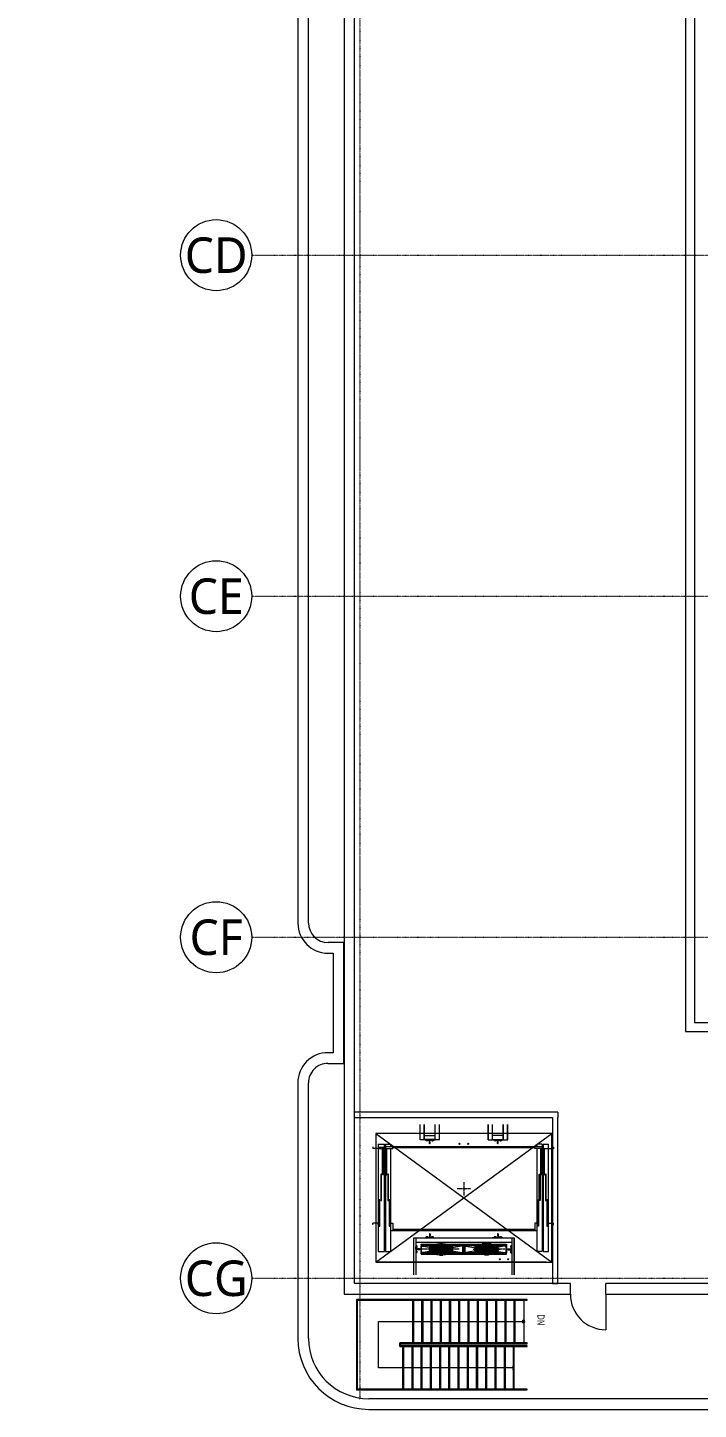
# Model space of a CAD drawing. Extents: x -182141 to -125485, y 4935 to 73531.
# Drawn here: x -182141 to -163252, y 4935 to 43830 of the extents above; entities that cross this region are included whole.
import ezdxf
from ezdxf.enums import TextEntityAlignment as Align

# ---------------------------------------------------------------- set-up
doc = ezdxf.new("R2010")
doc.units = 0
doc.header["$LTSCALE"] = 15
for name, pattern in [('CUP- LRF$0$CENTER', [2, 1.25, -0.25, 0.25, -0.25]), ('CUP- LRF$0$HIDDEN', [0.4, 0.3, -0.1]), ('CUP- LRF$0$JJP_三點線', [0.9, 0.3, -0.15, 0, -0.15, 0, -0.15, 0, -0.15]), ('CUP- LRF$0$JJP_虛線(退縮線、投影線、地下室範圍、非屬本工程、圖面分區)', [0.45, 0.3, -0.15]), ('CUP- LRF$0$TAI_實線_CNS', [2000, 1000, -1000]), ('XCM2QR1-200k$0$HIDDEN2', [0.1875, 0.125, -0.0625])]:
    doc.linetypes.add(name, pattern=pattern)
for name, color, linetype in [('CUP- LRF$0$A-OBJE-2D.Newcub', 252, 'Continuous'), ('CUP- LRF$0$A-STRS.Newcub', 252, 'Continuous'), ('CUP- LRF$0$A-WALL-EX.Newcub', 252, 'Continuous'), ('CUP- LRF$0$COOLING TOWER_4_M-EQPM-CHILLER-NEW', 252, 'Continuous'), ('CUP- LRF$0$Door', 252, 'Continuous'), ('CUP- LRF$0$S-GRID.Newcub', 252, 'Continuous'), ('XCM2QR1-200k$0$F-FI-TXT', 200, 'Continuous'), ('XCM2QR1-200k$0$F-IG541-AREA', 100, 'XCM2QR1-200k$0$HIDDEN2'), ('XCM2QR1-200k$0$M-HVAC-EQUP-TEXT', 4, 'Continuous')]:
    doc.layers.add(name, color=color, linetype=linetype)
doc.styles.add('CUP- LRF$0$Standard', font='', dxfattribs={"width": 0.8})
doc.styles.add('XCM2QR1-200k$0$AA-TXT', font='isocp.shx', dxfattribs={"width": 0.8, "bigfont": 'china.shx'})
doc.styles.get('CUP- LRF$0$Standard').set_extended_font_data('Microsoft JhengHei')

# ---------------------------------------------------------------- blocks, each defined once
blk = doc.blocks.new('XCM2QR1-200k')
at = {"layer": 'XCM2QR1-200k$0$F-IG541-AREA', "const_width": 100}
blk.add_lwpolyline([(-140152, 43759), (-151181, 43759), (-151181, 34571), (-162105, 34571), (-162105, 16249), (-140152, 16249)], close=True, dxfattribs=at)
at = {"layer": 'XCM2QR1-200k$0$F-FI-TXT', "style": 'XCM2QR1-200k$0$AA-TXT', "width": 0.8}
for s, p in [('%%UCOOLING TOWER', (-150889, 30637)), ('%%UF1-C3-CT-001~005', (-151316, 25252))]:
    blk.add_text(s, height=2500, dxfattribs=at).set_placement(p, align=Align.MIDDLE_CENTER)
at = {"layer": 'XCM2QR1-200k$0$M-HVAC-EQUP-TEXT', "color": 252, "style": 'XCM2QR1-200k$0$AA-TXT'}
for p in [(-126771, 54212), (-181036, 53856), (-126771, 45953)]:
    blk.add_text('%%UMETAL', height=600, dxfattribs=at).set_placement(p, align=Align.MIDDLE_CENTER)
blk = doc.blocks.new('CUP- LRF')
at = {"layer": 'CUP- LRF$0$A-OBJE-2D.Newcub', "lineweight": 0}
for p, q in [((-171091, 12523), (-171091, 12950)), ((-171086, 12523), (-171086, 12950)), ((-170972, 12523), (-170972, 12950)), ((-170966, 12523), (-170966, 12950)), ((-170666, 12523), (-170666, 12950)), ((-170660, 12523), (-170660, 12950)), ((-170546, 12523), (-170546, 12950)), ((-170541, 12523), (-170541, 12950)), ((-169171, 12523), (-169171, 12950)), ((-169166, 12523), (-169166, 12950)), ((-169052, 12523), (-169052, 12950)), ((-169046, 12523), (-169046, 12950)), ((-168746, 12523), (-168746, 12950)), ((-168740, 12523), (-168740, 12950)), ((-168626, 12523), (-168626, 12950)), ((-168621, 12523), (-168621, 12950)), ((-172331, 12700), (-172331, 9075)), ((-167381, 12700), (-172331, 12700)), ((-170541, 12523), (-171091, 12523)), ((-170966, 12648), (-170666, 12648)), ((-170666, 12529), (-170966, 12529)), ((-170942, 12523), (-170656, 12523)), ((-170914, 12501), (-170923, 12516)), ((-170923, 12516), (-170910, 12496)), ((-170922, 12519), (-170915, 12519)), ((-170913, 12516), (-170913, 12517)), ((-170913, 12501), (-170913, 12501)), ((-170912, 12514), (-170889, 12514)), ((-170872, 12496), (-170909, 12496)), ((-170887, 12508), (-170887, 12513)), ((-170816, 12523), (-170886, 12523)), ((-170886, 12523), (-170886, 12513)), ((-170886, 12507), (-170872, 12507)), ((-170882, 12508), (-170827, 12502)), ((-170871, 12505), (-170871, 12497)), ((-170826, 12415), (-170826, 12465)), ((-170823, 12469), (-170823, 12497)), ((-170816, 12523), (-170746, 12523)), ((-170810, 12469), (-170810, 12497)), ((-170807, 12415), (-170807, 12465)), ((-170751, 12508), (-170806, 12502)), ((-170762, 12505), (-170762, 12497)), ((-170747, 12507), (-170761, 12507)), ((-170761, 12496), (-170724, 12496)), ((-170746, 12523), (-170746, 12513)), ((-170746, 12508), (-170746, 12513)), ((-170721, 12514), (-170744, 12514)), ((-170710, 12516), (-170723, 12496)), ((-170720, 12516), (-170720, 12517)), ((-170720, 12501), (-170720, 12501)), ((-170719, 12501), (-170710, 12516)), ((-170711, 12519), (-170718, 12519)), ((-169171, 12523), (-168621, 12523)), ((-168771, 12523), (-169057, 12523)), ((-168746, 12648), (-169046, 12648)), ((-169046, 12529), (-168746, 12529)), ((-169003, 12516), (-168990, 12496)), ((-168994, 12501), (-169003, 12516)), ((-169002, 12519), (-168995, 12519)), ((-168993, 12516), (-168993, 12517)), ((-168993, 12501), (-168993, 12501)), ((-168992, 12514), (-168969, 12514)), ((-168952, 12496), (-168989, 12496)), ((-168967, 12508), (-168967, 12513)), ((-168966, 12523), (-168966, 12513)), ((-168896, 12523), (-168966, 12523)), ((-168966, 12507), (-168952, 12507)), ((-168962, 12508), (-168907, 12502)), ((-168951, 12505), (-168951, 12497)), ((-168906, 12415), (-168906, 12465)), ((-168903, 12469), (-168903, 12497)), ((-168896, 12523), (-168826, 12523)), ((-168890, 12469), (-168890, 12497)), ((-168887, 12415), (-168887, 12465)), ((-168831, 12508), (-168886, 12502)), ((-168842, 12505), (-168842, 12497)), ((-168827, 12507), (-168841, 12507)), ((-168841, 12496), (-168804, 12496)), ((-168826, 12523), (-168826, 12513)), ((-168826, 12508), (-168826, 12513)), ((-168801, 12514), (-168824, 12514)), ((-168790, 12516), (-168803, 12496)), ((-168800, 12516), (-168800, 12517)), ((-168800, 12501), (-168800, 12501)), ((-168799, 12501), (-168790, 12516)), ((-168791, 12519), (-168798, 12519)), ((-167381, 9075), (-167381, 12700)), ((-172406, 12315), (-172416, 12315)), ((-172416, 12315), (-172416, 12275)), ((-172266, 12275), (-172416, 12275)), ((-172266, 12315), (-172276, 12315)), ((-172271, 12400), (-172271, 9380)), ((-172271, 12400), (-172091, 12400)), ((-172091, 12310), (-172271, 12310)), ((-172271, 12275), (-172091, 12275)), ((-172266, 12315), (-172266, 12275)), ((-172149, 11535), (-172149, 12275)), ((-172125, 12275), (-172125, 11535)), ((-172091, 9380), (-172091, 12400)), ((-172061, 12400), (-172061, 9380)), ((-172061, 12400), (-171916, 12400)), ((-172061, 12330), (-167651, 12330)), ((-172061, 12275), (-171856, 12275)), ((-172041, 12275), (-172041, 11535)), ((-172021, 11535), (-172021, 12275)), ((-171916, 12330), (-171916, 12400)), ((-171916, 9380), (-171916, 12275)), ((-171856, 12275), (-171856, 12330)), ((-167856, 12295), (-171856, 12295)), ((-170816, 12415), (-170826, 12415)), ((-170816, 12415), (-170807, 12415)), ((-168896, 12415), (-168906, 12415)), ((-168896, 12415), (-168887, 12415)), ((-167856, 12275), (-167856, 12330)), ((-167651, 12275), (-167856, 12275)), ((-167796, 12330), (-167796, 12400)), ((-167651, 12400), (-167796, 12400)), ((-167796, 9380), (-167796, 12275)), ((-167691, 11535), (-167691, 12275)), ((-167671, 12275), (-167671, 11535)), ((-167651, 12400), (-167651, 9380)), ((-167621, 12400), (-167621, 9380)), ((-167621, 12400), (-167476, 12400)), ((-167621, 12275), (-167476, 12275)), ((-167601, 12275), (-167601, 11535)), ((-167581, 11535), (-167581, 12275)), ((-167481, 12315), (-167481, 12275)), ((-167481, 12315), (-167471, 12315)), ((-167481, 12275), (-167332, 12275)), ((-167476, 12275), (-167476, 12400)), ((-167476, 9380), (-167476, 12275)), ((-167342, 12315), (-167332, 12315)), ((-167332, 12315), (-167332, 12275)), ((-172173, 11555), (-172197, 11555)), ((-172197, 11555), (-172197, 10815)), ((-172173, 10815), (-172173, 11555)), ((-172125, 11535), (-172149, 11535)), ((-172041, 11535), (-172021, 11535)), ((-172001, 11555), (-172001, 10815)), ((-171981, 11555), (-172001, 11555)), ((-171981, 10815), (-171981, 11555)), ((-167731, 10815), (-167731, 11555)), ((-167731, 11555), (-167711, 11555)), ((-167711, 11555), (-167711, 10815)), ((-167671, 11535), (-167691, 11535)), ((-167601, 11535), (-167581, 11535)), ((-167561, 11555), (-167561, 10815)), ((-167541, 11555), (-167561, 11555)), ((-167541, 10815), (-167541, 11555)), ((-172221, 10835), (-172245, 10835)), ((-172245, 10835), (-172245, 10095)), ((-172221, 10095), (-172221, 10835)), ((-172197, 10815), (-172173, 10815)), ((-172001, 10815), (-171981, 10815)), ((-171961, 10835), (-171961, 10095)), ((-171941, 10835), (-171961, 10835)), ((-171941, 10095), (-171941, 10835)), ((-167771, 10095), (-167771, 10835)), ((-167771, 10835), (-167751, 10835)), ((-167751, 10835), (-167751, 10095)), ((-167711, 10815), (-167731, 10815)), ((-167561, 10815), (-167541, 10815)), ((-167521, 10835), (-167521, 10095)), ((-167501, 10835), (-167521, 10835)), ((-167501, 10095), (-167501, 10835)), ((-172266, 10175), (-172416, 10175)), ((-172416, 10135), (-172416, 10175)), ((-172406, 10135), (-172416, 10135)), ((-172266, 10135), (-172276, 10135)), ((-172266, 10135), (-172266, 10175)), ((-171916, 10175), (-171856, 10175)), ((-171856, 10175), (-171856, 9960)), ((-167796, 10175), (-167856, 10175)), ((-167856, 10175), (-167856, 9960)), ((-167481, 10135), (-167481, 10175)), ((-167481, 10175), (-167332, 10175)), ((-167481, 10135), (-167471, 10135)), ((-167342, 10135), (-167332, 10135)), ((-167332, 10135), (-167332, 10175)), ((-172245, 10095), (-172221, 10095)), ((-171961, 10095), (-171941, 10095)), ((-167796, 9960), (-171916, 9960)), ((-167856, 9995), (-171856, 9995)), ((-171269, 8725), (-171269, 9767)), ((-171269, 9767), (-168442, 9767)), ((-171210, 9767), (-171210, 8725)), ((-171204, 9767), (-171204, 8725)), ((-171204, 9761), (-168508, 9761)), ((-170942, 9767), (-170656, 9767)), ((-170923, 9773), (-170910, 9793)), ((-170914, 9788), (-170923, 9773)), ((-170922, 9771), (-170915, 9771)), ((-170913, 9789), (-170913, 9789)), ((-170913, 9774), (-170913, 9772)), ((-170912, 9775), (-170889, 9775)), ((-170872, 9794), (-170909, 9794)), ((-170887, 9781), (-170887, 9777)), ((-170886, 9783), (-170872, 9783)), ((-170886, 9767), (-170886, 9777)), ((-170816, 9767), (-170886, 9767)), ((-170882, 9781), (-170827, 9787)), ((-170871, 9784), (-170871, 9792)), ((-170826, 9875), (-170826, 9824)), ((-170816, 9875), (-170826, 9875)), ((-170823, 9820), (-170823, 9792)), ((-170816, 9875), (-170807, 9875)), ((-170816, 9767), (-170746, 9767)), ((-170810, 9820), (-170810, 9792)), ((-170807, 9875), (-170807, 9824)), ((-170751, 9781), (-170806, 9787)), ((-170762, 9784), (-170762, 9792)), ((-170761, 9794), (-170724, 9794)), ((-170747, 9783), (-170761, 9783)), ((-170746, 9781), (-170746, 9777)), ((-170746, 9767), (-170746, 9777)), ((-170721, 9775), (-170744, 9775)), ((-170710, 9773), (-170723, 9793)), ((-170720, 9789), (-170720, 9789)), ((-170720, 9774), (-170720, 9772)), ((-170719, 9788), (-170710, 9773)), ((-170711, 9771), (-170718, 9771)), ((-168771, 9767), (-169057, 9767)), ((-169003, 9773), (-168990, 9793)), ((-168994, 9788), (-169003, 9773)), ((-169002, 9771), (-168995, 9771)), ((-168993, 9789), (-168993, 9789)), ((-168993, 9774), (-168993, 9772)), ((-168992, 9775), (-168969, 9775)), ((-168952, 9794), (-168989, 9794)), ((-168967, 9781), (-168967, 9777)), ((-168966, 9783), (-168952, 9783)), ((-168966, 9767), (-168966, 9777)), ((-168896, 9767), (-168966, 9767)), ((-168962, 9781), (-168907, 9787)), ((-168951, 9784), (-168951, 9792)), ((-168906, 9875), (-168906, 9824)), ((-168896, 9875), (-168906, 9875)), ((-168903, 9820), (-168903, 9792)), ((-168896, 9875), (-168887, 9875)), ((-168896, 9767), (-168826, 9767)), ((-168890, 9820), (-168890, 9792)), ((-168887, 9875), (-168887, 9824)), ((-168831, 9781), (-168886, 9787)), ((-168842, 9784), (-168842, 9792)), ((-168841, 9794), (-168804, 9794)), ((-168827, 9783), (-168841, 9783)), ((-168826, 9781), (-168826, 9777)), ((-168826, 9767), (-168826, 9777)), ((-168801, 9775), (-168824, 9775)), ((-168790, 9773), (-168803, 9793)), ((-168800, 9789), (-168800, 9789)), ((-168800, 9774), (-168800, 9772)), ((-168799, 9788), (-168790, 9773)), ((-168791, 9771), (-168798, 9771)), ((-168508, 9767), (-168508, 8725)), ((-168448, 9767), (-168448, 8725)), ((-168442, 9767), (-168442, 8725)), ((-167751, 10095), (-167771, 10095)), ((-167521, 10095), (-167501, 10095)), ((-172271, 9380), (-172091, 9380)), ((-172061, 9380), (-171916, 9380)), ((-171204, 9642), (-168508, 9642)), ((-171204, 9565), (-171204, 9279)), ((-171204, 9440), (-171204, 9510)), ((-171204, 9510), (-171195, 9510)), ((-171204, 9440), (-171204, 9370)), ((-171204, 9370), (-171195, 9370)), ((-171201, 9545), (-171201, 9538)), ((-171201, 9334), (-171201, 9342)), ((-171198, 9536), (-171199, 9536)), ((-171198, 9343), (-171199, 9343)), ((-171183, 9537), (-171198, 9546)), ((-171198, 9546), (-171178, 9534)), ((-171198, 9333), (-171178, 9346)), ((-171183, 9342), (-171198, 9333)), ((-171196, 9535), (-171196, 9512)), ((-171196, 9345), (-171196, 9368)), ((-171190, 9510), (-171195, 9510)), ((-171190, 9369), (-171195, 9369)), ((-171190, 9505), (-171184, 9450)), ((-171190, 9374), (-171184, 9429)), ((-171189, 9509), (-171189, 9495)), ((-171189, 9371), (-171189, 9384)), ((-171187, 9494), (-171179, 9494)), ((-171187, 9385), (-171179, 9385)), ((-171183, 9536), (-171183, 9536)), ((-171183, 9343), (-171183, 9343)), ((-171151, 9446), (-171179, 9446)), ((-171151, 9433), (-171179, 9433)), ((-171178, 9495), (-171178, 9532)), ((-171178, 9384), (-171178, 9347)), ((-171096, 9449), (-171147, 9449)), ((-171096, 9430), (-171147, 9430)), ((-171096, 9440), (-171096, 9449)), ((-171096, 9440), (-171096, 9430)), ((-168656, 9565), (-171056, 9565)), ((-169856, 9540), (-171056, 9340)), ((-171056, 9540), (-169856, 9340)), ((-169856, 9540), (-171056, 9540)), ((-171056, 9340), (-171056, 9540)), ((-171056, 9540), (-171056, 9340)), ((-170976, 9540), (-171056, 9540)), ((-169856, 9340), (-171056, 9340)), ((-171056, 9340), (-170976, 9340)), ((-171049, 9365), (-171049, 9514)), ((-171038, 9526), (-170982, 9531)), ((-170982, 9348), (-171038, 9353)), ((-170976, 9537), (-170976, 9540)), ((-170976, 9340), (-170976, 9342)), ((-170824, 9545), (-170824, 9540)), ((-170824, 9540), (-170824, 9545)), ((-170168, 9545), (-170824, 9545)), ((-170824, 9545), (-170824, 9540)), ((-170814, 9538), (-170824, 9540)), ((-170824, 9540), (-170168, 9540)), ((-170814, 9522), (-170824, 9520)), ((-170824, 9520), (-170824, 9515)), ((-170824, 9515), (-170824, 9520)), ((-170824, 9520), (-170168, 9520)), ((-170824, 9520), (-170824, 9515)), ((-170814, 9512), (-170824, 9515)), ((-170824, 9515), (-170168, 9515)), ((-170814, 9496), (-170824, 9494)), ((-170824, 9494), (-170824, 9489)), ((-170824, 9489), (-170824, 9494)), ((-170824, 9494), (-170168, 9494)), ((-170824, 9494), (-170824, 9489)), ((-170814, 9486), (-170824, 9489)), ((-170824, 9489), (-170168, 9489)), ((-170814, 9471), (-170824, 9468)), ((-170824, 9468), (-170824, 9463)), ((-170824, 9468), (-170168, 9468)), ((-170824, 9463), (-170824, 9468)), ((-170824, 9468), (-170824, 9463)), ((-170824, 9463), (-170824, 9468)), ((-170824, 9468), (-170824, 9463)), ((-170824, 9463), (-170168, 9463)), ((-170814, 9460), (-170824, 9463)), ((-170814, 9445), (-170824, 9442)), ((-170824, 9442), (-170824, 9437)), ((-170824, 9442), (-170168, 9442)), ((-170824, 9437), (-170824, 9442)), ((-170824, 9442), (-170824, 9437)), ((-170824, 9437), (-170168, 9437)), ((-170814, 9434), (-170824, 9437)), ((-170814, 9419), (-170824, 9416)), ((-170824, 9416), (-170824, 9411)), ((-170824, 9416), (-170168, 9416)), ((-170824, 9411), (-170824, 9416)), ((-170824, 9416), (-170824, 9411)), ((-170824, 9411), (-170168, 9411)), ((-170814, 9409), (-170824, 9411)), ((-170814, 9393), (-170824, 9390)), ((-170824, 9390), (-170824, 9385)), ((-170824, 9390), (-170168, 9390)), ((-170824, 9385), (-170824, 9390)), ((-170824, 9390), (-170824, 9385)), ((-170824, 9385), (-170168, 9385)), ((-170814, 9383), (-170824, 9385)), ((-170814, 9367), (-170824, 9365)), ((-170824, 9365), (-170824, 9360)), ((-170824, 9365), (-170168, 9365)), ((-170824, 9360), (-170824, 9365)), ((-170824, 9365), (-170824, 9360)), ((-170824, 9360), (-170168, 9360)), ((-170814, 9357), (-170824, 9360)), ((-170814, 9341), (-170824, 9339)), ((-170824, 9339), (-170168, 9339)), ((-170824, 9335), (-170824, 9339)), ((-170824, 9339), (-170824, 9335)), ((-170541, 9583), (-170539, 9585)), ((-170451, 9583), (-170541, 9583)), ((-170451, 9583), (-170453, 9585)), ((-170179, 9538), (-170168, 9540)), ((-170179, 9522), (-170168, 9520)), ((-170179, 9512), (-170168, 9515)), ((-170179, 9496), (-170168, 9494)), ((-170179, 9486), (-170168, 9489)), ((-170179, 9471), (-170168, 9468)), ((-170179, 9460), (-170168, 9463)), ((-170179, 9460), (-170168, 9463)), ((-170179, 9445), (-170168, 9442)), ((-170179, 9434), (-170168, 9437)), ((-170179, 9419), (-170168, 9416)), ((-170179, 9409), (-170168, 9411)), ((-170179, 9393), (-170168, 9390)), ((-170179, 9383), (-170168, 9385)), ((-170179, 9367), (-170168, 9365)), ((-170179, 9357), (-170168, 9360)), ((-170179, 9341), (-170168, 9339)), ((-170168, 9540), (-170168, 9545)), ((-170168, 9540), (-170168, 9545)), ((-170168, 9515), (-170168, 9520)), ((-170168, 9515), (-170168, 9520)), ((-170168, 9489), (-170168, 9494)), ((-170168, 9489), (-170168, 9494)), ((-170168, 9463), (-170168, 9468)), ((-170168, 9463), (-170168, 9468)), ((-170168, 9463), (-170168, 9468)), ((-170168, 9437), (-170168, 9442)), ((-170168, 9437), (-170168, 9442)), ((-170168, 9411), (-170168, 9416)), ((-170168, 9411), (-170168, 9416)), ((-170168, 9385), (-170168, 9390)), ((-170168, 9385), (-170168, 9390)), ((-170168, 9360), (-170168, 9365)), ((-170168, 9360), (-170168, 9365)), ((-170168, 9335), (-170168, 9339)), ((-169936, 9537), (-169936, 9540)), ((-169936, 9540), (-169856, 9540)), ((-169936, 9340), (-169936, 9342)), ((-169856, 9340), (-169936, 9340)), ((-169875, 9526), (-169931, 9531)), ((-169931, 9348), (-169875, 9353)), ((-169864, 9365), (-169864, 9514)), ((-168656, 9540), (-169856, 9540)), ((-169856, 9540), (-168656, 9340)), ((-168656, 9540), (-169856, 9340)), ((-169856, 9340), (-169856, 9540)), ((-169856, 9340), (-169856, 9540)), ((-169856, 9540), (-169856, 9340)), ((-169856, 9540), (-169856, 9340)), ((-169856, 9340), (-169856, 9540)), ((-169856, 9340), (-169856, 9540)), ((-169856, 9340), (-169856, 9540)), ((-169856, 9340), (-169856, 9540)), ((-169856, 9540), (-169856, 9340)), ((-169856, 9540), (-169856, 9340)), ((-169776, 9540), (-169856, 9540)), ((-168656, 9340), (-169856, 9340)), ((-169856, 9340), (-169776, 9340)), ((-169849, 9365), (-169849, 9514)), ((-169838, 9526), (-169782, 9531)), ((-169782, 9348), (-169838, 9353)), ((-169776, 9537), (-169776, 9540)), ((-169776, 9340), (-169776, 9342)), ((-169544, 9540), (-169544, 9545)), ((-169544, 9545), (-168888, 9545)), ((-169544, 9540), (-169544, 9545)), ((-168888, 9540), (-169544, 9540)), ((-169534, 9538), (-169544, 9540)), ((-169534, 9522), (-169544, 9520)), ((-168888, 9520), (-169544, 9520)), ((-169544, 9515), (-169544, 9520)), ((-169544, 9515), (-169544, 9520)), ((-168888, 9515), (-169544, 9515)), ((-169534, 9512), (-169544, 9515)), ((-169534, 9496), (-169544, 9494)), ((-168888, 9494), (-169544, 9494)), ((-169544, 9489), (-169544, 9494)), ((-169544, 9489), (-169544, 9494)), ((-168888, 9489), (-169544, 9489)), ((-169534, 9486), (-169544, 9489)), ((-169534, 9471), (-169544, 9468)), ((-169544, 9463), (-169544, 9468)), ((-168888, 9468), (-169544, 9468)), ((-169544, 9463), (-169544, 9468)), ((-169544, 9463), (-169544, 9468)), ((-169534, 9460), (-169544, 9463)), ((-168888, 9463), (-169544, 9463)), ((-169534, 9460), (-169544, 9463)), ((-169534, 9445), (-169544, 9442)), ((-169544, 9437), (-169544, 9442)), ((-168888, 9442), (-169544, 9442)), ((-169544, 9437), (-169544, 9442)), ((-169534, 9434), (-169544, 9437)), ((-168888, 9437), (-169544, 9437)), ((-169534, 9419), (-169544, 9416)), ((-169544, 9411), (-169544, 9416)), ((-168888, 9416), (-169544, 9416)), ((-169544, 9411), (-169544, 9416)), ((-169534, 9409), (-169544, 9411)), ((-168888, 9411), (-169544, 9411)), ((-169534, 9393), (-169544, 9390)), ((-169544, 9385), (-169544, 9390)), ((-168888, 9390), (-169544, 9390)), ((-169544, 9385), (-169544, 9390)), ((-169534, 9383), (-169544, 9385)), ((-168888, 9385), (-169544, 9385)), ((-169534, 9367), (-169544, 9365)), ((-169544, 9360), (-169544, 9365)), ((-168888, 9365), (-169544, 9365)), ((-169544, 9360), (-169544, 9365)), ((-169534, 9357), (-169544, 9360)), ((-168888, 9360), (-169544, 9360)), ((-169534, 9341), (-169544, 9339)), ((-168888, 9339), (-169544, 9339)), ((-169544, 9335), (-169544, 9339)), ((-169261, 9583), (-169259, 9585)), ((-169261, 9583), (-169171, 9583)), ((-169171, 9583), (-169173, 9585)), ((-168899, 9538), (-168888, 9540)), ((-168899, 9522), (-168888, 9520)), ((-168899, 9512), (-168888, 9515)), ((-168899, 9496), (-168888, 9494)), ((-168899, 9486), (-168888, 9489)), ((-168899, 9471), (-168888, 9468)), ((-168899, 9460), (-168888, 9463)), ((-168899, 9445), (-168888, 9442)), ((-168899, 9434), (-168888, 9437)), ((-168899, 9419), (-168888, 9416)), ((-168899, 9409), (-168888, 9411)), ((-168899, 9393), (-168888, 9390)), ((-168899, 9383), (-168888, 9385)), ((-168899, 9367), (-168888, 9365)), ((-168899, 9357), (-168888, 9360)), ((-168899, 9341), (-168888, 9339)), ((-168888, 9545), (-168888, 9540)), ((-168888, 9540), (-168888, 9545)), ((-168888, 9545), (-168888, 9540)), ((-168888, 9520), (-168888, 9515)), ((-168888, 9515), (-168888, 9520)), ((-168888, 9520), (-168888, 9515)), ((-168888, 9494), (-168888, 9489)), ((-168888, 9489), (-168888, 9494)), ((-168888, 9494), (-168888, 9489)), ((-168888, 9468), (-168888, 9463)), ((-168888, 9463), (-168888, 9468)), ((-168888, 9468), (-168888, 9463)), ((-168888, 9463), (-168888, 9468)), ((-168888, 9468), (-168888, 9463)), ((-168888, 9442), (-168888, 9437)), ((-168888, 9437), (-168888, 9442)), ((-168888, 9442), (-168888, 9437)), ((-168888, 9416), (-168888, 9411)), ((-168888, 9411), (-168888, 9416)), ((-168888, 9416), (-168888, 9411)), ((-168888, 9390), (-168888, 9385)), ((-168888, 9385), (-168888, 9390)), ((-168888, 9390), (-168888, 9385)), ((-168888, 9365), (-168888, 9360)), ((-168888, 9360), (-168888, 9365)), ((-168888, 9365), (-168888, 9360)), ((-168888, 9335), (-168888, 9339)), ((-168888, 9339), (-168888, 9335)), ((-168736, 9537), (-168736, 9540)), ((-168736, 9540), (-168656, 9540)), ((-168736, 9340), (-168736, 9342)), ((-168656, 9340), (-168736, 9340)), ((-168675, 9526), (-168731, 9531)), ((-168731, 9348), (-168675, 9353)), ((-168664, 9365), (-168664, 9514)), ((-168656, 9340), (-168656, 9540)), ((-168656, 9540), (-168656, 9340)), ((-168616, 9449), (-168566, 9449)), ((-168616, 9440), (-168616, 9449)), ((-168616, 9440), (-168616, 9430)), ((-168616, 9430), (-168566, 9430)), ((-168562, 9446), (-168534, 9446)), ((-168562, 9433), (-168534, 9433)), ((-168515, 9546), (-168535, 9534)), ((-168535, 9495), (-168535, 9532)), ((-168535, 9384), (-168535, 9347)), ((-168515, 9333), (-168535, 9346)), ((-168526, 9494), (-168534, 9494)), ((-168526, 9385), (-168534, 9385)), ((-168530, 9537), (-168515, 9546)), ((-168530, 9536), (-168530, 9536)), ((-168530, 9343), (-168530, 9343)), ((-168530, 9342), (-168515, 9333)), ((-168523, 9505), (-168529, 9450)), ((-168523, 9374), (-168529, 9429)), ((-168524, 9509), (-168524, 9495)), ((-168524, 9371), (-168524, 9384)), ((-168523, 9510), (-168518, 9510)), ((-168523, 9369), (-168518, 9369)), ((-168508, 9510), (-168518, 9510)), ((-168508, 9370), (-168518, 9370)), ((-168517, 9535), (-168517, 9512)), ((-168517, 9345), (-168517, 9368)), ((-168515, 9536), (-168514, 9536)), ((-168515, 9343), (-168514, 9343)), ((-168512, 9545), (-168512, 9538)), ((-168512, 9334), (-168512, 9342)), ((-168508, 9565), (-168508, 9279)), ((-168508, 9440), (-168508, 9510)), ((-168508, 9440), (-168508, 9370)), ((-167651, 9380), (-167796, 9380)), ((-167621, 9380), (-167476, 9380)), ((-167531, 9075), (-172331, 9075)), ((-172331, 9075), (-167381, 9075)), ((-168656, 9315), (-171056, 9315)), ((-170824, 9335), (-170168, 9335)), ((-170451, 9297), (-170541, 9297)), ((-170539, 9295), (-170541, 9297)), ((-170453, 9295), (-170451, 9297)), ((-168888, 9335), (-169544, 9335)), ((-169261, 9297), (-169171, 9297)), ((-169259, 9295), (-169261, 9297)), ((-169173, 9295), (-169171, 9297))]:
    blk.add_line(p, q, dxfattribs=at)
at = {"layer": 'CUP- LRF$0$A-OBJE-2D.Newcub', "linetype": 'CUP- LRF$0$TAI_實線_CNS', "lineweight": 0}
for p, q in [((-172331, 12700), (-167381, 9075)), ((-172331, 9075), (-167381, 12700))]:
    blk.add_line(p, q, dxfattribs=at)
at = {"layer": 'CUP- LRF$0$A-OBJE-2D.Newcub', "linetype": 'CUP- LRF$0$CENTER', "lineweight": 0}
for p, q in [((-170913, 12501), (-170871, 12501)), ((-170910, 12501), (-170910, 12514)), ((-170902, 12487), (-170902, 12521)), ((-170893, 12501), (-170893, 12514)), ((-170816, 12405), (-170816, 12536)), ((-170720, 12501), (-170762, 12501)), ((-170740, 12501), (-170740, 12514)), ((-170731, 12487), (-170731, 12521)), ((-170723, 12501), (-170723, 12514)), ((-168993, 12501), (-168951, 12501)), ((-168990, 12501), (-168990, 12514)), ((-168982, 12487), (-168982, 12521)), ((-168973, 12501), (-168973, 12514)), ((-168896, 12405), (-168896, 12536)), ((-168800, 12501), (-168842, 12501)), ((-168820, 12501), (-168820, 12514)), ((-168811, 12487), (-168811, 12521)), ((-168803, 12501), (-168803, 12514)), ((-169856, 11331), (-169856, 10958)), ((-169670, 11145), (-170043, 11145)), ((-170913, 9789), (-170871, 9789)), ((-170910, 9789), (-170910, 9775)), ((-170902, 9802), (-170902, 9768)), ((-170893, 9789), (-170893, 9775)), ((-170816, 9884), (-170816, 9754)), ((-170720, 9789), (-170762, 9789)), ((-170740, 9789), (-170740, 9775)), ((-170731, 9802), (-170731, 9768)), ((-170723, 9789), (-170723, 9775)), ((-168993, 9789), (-168951, 9789)), ((-168990, 9789), (-168990, 9775)), ((-168982, 9802), (-168982, 9768)), ((-168973, 9789), (-168973, 9775)), ((-168896, 9884), (-168896, 9754)), ((-168800, 9789), (-168842, 9789)), ((-168820, 9789), (-168820, 9775)), ((-168811, 9802), (-168811, 9768)), ((-168803, 9789), (-168803, 9775)), ((-171087, 9440), (-171217, 9440)), ((-171169, 9525), (-171203, 9525)), ((-171169, 9355), (-171203, 9355)), ((-171183, 9533), (-171196, 9533)), ((-171183, 9516), (-171196, 9516)), ((-171183, 9363), (-171196, 9363)), ((-171183, 9346), (-171196, 9346)), ((-171183, 9536), (-171183, 9494)), ((-171183, 9343), (-171183, 9385)), ((-170625, 9440), (-171041, 9440)), ((-170118, 9440), (-170874, 9440)), ((-170496, 9305), (-170496, 9575)), ((-169985, 9440), (-170401, 9440)), ((-169594, 9440), (-168838, 9440)), ((-169216, 9305), (-169216, 9575)), ((-168705, 9440), (-169121, 9440)), ((-168626, 9440), (-168496, 9440)), ((-168544, 9525), (-168510, 9525)), ((-168544, 9355), (-168510, 9355)), ((-168530, 9536), (-168530, 9494)), ((-168530, 9533), (-168517, 9533)), ((-168530, 9516), (-168517, 9516)), ((-168530, 9343), (-168530, 9385)), ((-168530, 9363), (-168517, 9363)), ((-168530, 9346), (-168517, 9346))]:
    blk.add_line(p, q, dxfattribs=at)
at = {"layer": 'CUP- LRF$0$A-OBJE-2D.Newcub', "linetype": 'CUP- LRF$0$HIDDEN', "lineweight": 0}
for p, q in [((-170816, 12522), (-170886, 12522)), ((-170816, 12522), (-170746, 12522)), ((-168896, 12522), (-168966, 12522)), ((-168896, 12522), (-168826, 12522)), ((-170816, 9768), (-170886, 9768)), ((-170816, 9768), (-170746, 9768)), ((-168896, 9768), (-168966, 9768)), ((-168896, 9768), (-168826, 9768)), ((-171203, 9440), (-171203, 9510)), ((-171203, 9440), (-171203, 9370)), ((-168509, 9440), (-168509, 9510)), ((-168509, 9440), (-168509, 9370))]:
    blk.add_line(p, q, dxfattribs=at)
at = {"layer": 'CUP- LRF$0$A-OBJE-2D.Newcub', "lineweight": 0}
for points in [[(-168656, 9565), (-171056, 9565), (-171056, 9581), (-168656, 9581)], [(-171056, 9540), (-170976, 9540), (-170976, 9565), (-171056, 9565)], [(-171056, 9540), (-170976, 9540), (-170976, 9565), (-171056, 9565)], [(-171056, 9340), (-170976, 9340), (-170976, 9315), (-171056, 9315)], [(-171056, 9340), (-170976, 9340), (-170976, 9315), (-171056, 9315)], [(-170176, 9335), (-170176, 9545), (-170816, 9545), (-170816, 9335)], [(-170621, 9581), (-170621, 9590), (-170371, 9590), (-170371, 9581)], [(-170546, 9591), (-170546, 9600), (-170446, 9600), (-170446, 9591)], [(-170545, 9464), (-170545, 9416), (-170447, 9416), (-170447, 9464)], [(-169856, 9340), (-169936, 9340), (-169936, 9315), (-169856, 9315)], [(-169826, 9295), (-169886, 9295), (-169886, 9585), (-169826, 9585)], [(-169856, 9340), (-169776, 9340), (-169776, 9315), (-169856, 9315)], [(-169536, 9335), (-169536, 9545), (-168896, 9545), (-168896, 9335)], [(-169091, 9581), (-169091, 9590), (-169341, 9590), (-169341, 9581)], [(-169196, 9540), (-169276, 9540), (-169276, 9565), (-169196, 9565)], [(-169166, 9591), (-169166, 9600), (-169266, 9600), (-169266, 9591)], [(-169167, 9464), (-169167, 9416), (-169265, 9416), (-169265, 9464)], [(-169196, 9540), (-169116, 9540), (-169116, 9565), (-169196, 9565)], [(-168656, 9540), (-168736, 9540), (-168736, 9565), (-168656, 9565)], [(-168656, 9540), (-168736, 9540), (-168736, 9565), (-168656, 9565)], [(-168656, 9340), (-168736, 9340), (-168736, 9315), (-168656, 9315)], [(-168656, 9340), (-168736, 9340), (-168736, 9315), (-168656, 9315)], [(-168656, 9315), (-171056, 9315), (-171056, 9299), (-168656, 9299)], [(-170621, 9299), (-170621, 9290), (-170371, 9290), (-170371, 9299)], [(-170546, 9289), (-170546, 9280), (-170446, 9280), (-170446, 9289)], [(-169091, 9299), (-169091, 9290), (-169341, 9290), (-169341, 9299)], [(-169166, 9289), (-169166, 9280), (-169266, 9280), (-169266, 9289)]]:
    blk.add_lwpolyline(points, close=True, dxfattribs=at)
for points in [[(-170541, 9583), (-170541, 9464)], [(-170541, 9416), (-170541, 9297)], [(-170453, 9585), (-170539, 9585)], [(-170461, 9576), (-170451, 9576)], [(-170461, 9576), (-170461, 9566)], [(-170461, 9566), (-170451, 9566)], [(-170451, 9576), (-170451, 9583)], [(-170451, 9464), (-170451, 9566)], [(-170451, 9314), (-170451, 9416)], [(-169261, 9576), (-169261, 9583)], [(-169251, 9576), (-169261, 9576)], [(-169261, 9464), (-169261, 9566)], [(-169251, 9566), (-169261, 9566)], [(-169261, 9314), (-169261, 9416)], [(-169259, 9585), (-169173, 9585)], [(-169251, 9576), (-169251, 9566)], [(-169171, 9583), (-169171, 9464)], [(-169171, 9416), (-169171, 9297)], [(-170539, 9295), (-170453, 9295)], [(-170461, 9314), (-170451, 9314)], [(-170461, 9304), (-170461, 9314)], [(-170461, 9304), (-170451, 9304)], [(-170451, 9297), (-170451, 9304)], [(-169251, 9314), (-169261, 9314)], [(-169261, 9297), (-169261, 9304)], [(-169251, 9304), (-169261, 9304)], [(-169173, 9295), (-169259, 9295)], [(-169251, 9304), (-169251, 9314)]]:
    blk.add_lwpolyline(points, dxfattribs=at)
for centre in [(-169976, 12410), (-169736, 12410), (-168846, 9160), (-168606, 9160)]:
    blk.add_circle(centre, 15, dxfattribs=at)
for centre, radius, start, end in [((-170922, 12517), 1.5, 90, 212.2288), ((-170915, 12517), 1.5, 0, 90), ((-170913, 12502), 1, 210.0731, 270), ((-170912, 12516), 1.5, 180, 270), ((-170909, 12497), 1.5, 212.2288, 270), ((-170909, 12497), 1.5, 212.2288, 270), ((-170889, 12513), 1.5, 0, 90), ((-170886, 12508), 1.5, 180, 270), ((-170881, 12513), 5, 180, 263.822), ((-170872, 12505), 1.5, 0, 90), ((-170872, 12497), 1.5, 270, 0), ((-170828, 12497), 5, 0, 83.822), ((-170826, 12469), 3.3, 270, 0), ((-170805, 12497), 5, 96.178, 180), ((-170807, 12469), 3.3, 180, 270), ((-170761, 12505), 1.3, 91.7376, 188.6512), ((-170761, 12497), 1.5, 180, 270), ((-170751, 12513), 5, 276.178, 0), ((-170747, 12508), 1.5, 270, 0), ((-170744, 12513), 1.5, 90, 180), ((-170724, 12497), 1.5, 270, 327.7712), ((-170724, 12497), 1.5, 270, 327.7712), ((-170721, 12516), 1.5, 270, 0), ((-170718, 12517), 1.5, 90, 180), ((-170720, 12502), 1, 270, 329.9269), ((-170711, 12517), 1.5, 327.7712, 90), ((-169002, 12517), 1.5, 90, 212.2288), ((-168995, 12517), 1.5, 0, 90), ((-168993, 12502), 1, 210.0731, 270), ((-168992, 12516), 1.5, 180, 270), ((-168989, 12497), 1.5, 212.2288, 270), ((-168989, 12497), 1.5, 212.2288, 270), ((-168969, 12513), 1.5, 0, 90), ((-168966, 12508), 1.5, 180, 270), ((-168961, 12513), 5, 180, 263.822), ((-168952, 12505), 1.3, 351.3488, 88.2624), ((-168952, 12497), 1.5, 270, 0), ((-168908, 12497), 5, 0, 83.822), ((-168906, 12469), 3.3, 270, 0), ((-168885, 12497), 5, 96.178, 180), ((-168887, 12469), 3.3, 180, 270), ((-168841, 12505), 1.5, 90, 180), ((-168841, 12497), 1.5, 180, 270), ((-168831, 12513), 5, 276.178, 0), ((-168827, 12508), 1.5, 270, 0), ((-168824, 12513), 1.5, 90, 180), ((-168804, 12497), 1.5, 270, 327.7712), ((-168804, 12497), 1.5, 270, 327.7712), ((-168801, 12516), 1.5, 270, 0), ((-168798, 12517), 1.5, 90, 180), ((-168800, 12502), 1, 270, 329.9269), ((-168791, 12517), 1.5, 327.7712, 90), ((-170922, 9772), 1.5, 147.7712, 270), ((-170915, 9772), 1.5, 270, 0), ((-170913, 9788), 1, 90, 149.9269), ((-170912, 9774), 1.5, 90, 180), ((-170909, 9792), 1.5, 90, 147.7712), ((-170909, 9792), 1.5, 90, 147.7712), ((-170889, 9777), 1.5, 270, 0), ((-170886, 9781), 1.5, 90, 180), ((-170881, 9777), 5, 96.178, 180), ((-170872, 9792), 1.5, 0, 90), ((-170872, 9784), 1.5, 270, 0), ((-170828, 9792), 5, 276.178, 0), ((-170826, 9820), 3.3, 0, 90), ((-170807, 9820), 3.3, 90, 180), ((-170805, 9792), 5, 180, 263.822), ((-170761, 9792), 1.5, 90, 180), ((-170761, 9784), 1.3, 171.3488, 268.2624), ((-170751, 9777), 5, 0, 83.822), ((-170747, 9781), 1.5, 0, 90), ((-170744, 9777), 1.5, 180, 270), ((-170724, 9792), 1.5, 32.2288, 90), ((-170724, 9792), 1.5, 32.2288, 90), ((-170721, 9774), 1.5, 0, 90), ((-170720, 9788), 1, 30.0731, 90), ((-170718, 9772), 1.5, 180, 270), ((-170711, 9772), 1.5, 270, 32.2288), ((-169002, 9772), 1.5, 147.7712, 270), ((-168995, 9772), 1.5, 270, 0), ((-168993, 9788), 1, 90, 149.9269), ((-168992, 9774), 1.5, 90, 180), ((-168989, 9792), 1.5, 90, 147.7712), ((-168989, 9792), 1.5, 90, 147.7712), ((-168969, 9777), 1.5, 270, 0), ((-168966, 9781), 1.5, 90, 180), ((-168961, 9777), 5, 96.178, 180), ((-168952, 9792), 1.5, 0, 90), ((-168952, 9784), 1.3, 271.7376, 8.6512), ((-168908, 9792), 5, 276.178, 0), ((-168906, 9820), 3.3, 0, 90), ((-168887, 9820), 3.3, 90, 180), ((-168885, 9792), 5, 180, 263.822), ((-168841, 9792), 1.5, 90, 180), ((-168841, 9784), 1.5, 180, 270), ((-168831, 9777), 5, 0, 83.822), ((-168827, 9781), 1.5, 0, 90), ((-168824, 9777), 1.5, 180, 270), ((-168804, 9792), 1.5, 32.2288, 90), ((-168804, 9792), 1.5, 32.2288, 90), ((-168801, 9774), 1.5, 0, 90), ((-168800, 9788), 1, 30.0731, 90), ((-168798, 9772), 1.5, 180, 270), ((-168791, 9772), 1.5, 270, 32.2288), ((-171199, 9545), 1.5, 57.7712, 180), ((-171199, 9538), 1.5, 180, 270), ((-171199, 9342), 1.5, 90, 180), ((-171198, 9535), 1.5, 0, 90), ((-171198, 9345), 1.5, 270, 0), ((-171195, 9512), 1.5, 180, 270), ((-171195, 9368), 1.5, 90, 180), ((-171195, 9505), 5, 6.178, 90), ((-171195, 9375), 5, 270, 353.822), ((-171190, 9509), 1.5, 0, 90), ((-171190, 9371), 1.5, 270, 0), ((-171187, 9495), 1.5, 180, 270), ((-171187, 9384), 1.3, 81.3488, 178.2624), ((-171179, 9451), 5, 186.178, 270), ((-171179, 9428), 5, 90, 173.822), ((-171184, 9536), 1, 0, 59.9269), ((-171184, 9343), 1, 300.0731, 0), ((-171179, 9495), 1.5, 270, 0), ((-171179, 9384), 1.5, 0, 90), ((-171179, 9532), 1.5, 0, 57.7712), ((-171179, 9532), 1.5, 0, 57.7712), ((-171179, 9347), 1.5, 302.2288, 0), ((-171179, 9347), 1.5, 302.2288, 0), ((-171151, 9449), 3.3, 270, 0), ((-171151, 9430), 3.3, 0, 90), ((-171037, 9514), 12, 95.0006, 180), ((-171037, 9365), 12, 180, 264.9994), ((-170982, 9537), 6, 275.0006, 0), ((-170982, 9342), 6, 0, 84.9994), ((-170816, 9530), 8, 285, 75), ((-170816, 9530), 8, 285, 75), ((-170816, 9504), 8, 285, 75), ((-170816, 9504), 8, 285, 75), ((-170816, 9478), 8, 285, 75), ((-170816, 9478), 8, 285, 75), ((-170816, 9453), 8, 285, 75), ((-170816, 9453), 8, 285, 75), ((-170816, 9427), 8, 285, 75), ((-170816, 9427), 8, 285, 75), ((-170816, 9401), 8, 285, 75), ((-170816, 9401), 8, 285, 75), ((-170816, 9375), 8, 285, 75), ((-170816, 9375), 8, 285, 75), ((-170816, 9349), 8, 285, 75), ((-170816, 9349), 8, 285, 75), ((-170176, 9530), 8, 105, 255), ((-170176, 9530), 8, 105, 255), ((-170176, 9504), 8, 105, 255), ((-170176, 9504), 8, 105, 255), ((-170176, 9478), 8, 105, 255), ((-170176, 9478), 8, 105, 255), ((-170176, 9453), 8, 105, 255), ((-170176, 9453), 8, 105, 255), ((-170176, 9427), 8, 105, 255), ((-170176, 9427), 8, 105, 255), ((-170176, 9401), 8, 105, 255), ((-170176, 9401), 8, 105, 255), ((-170176, 9375), 8, 105, 255), ((-170176, 9375), 8, 105, 255), ((-170176, 9349), 8, 105, 255), ((-170176, 9349), 8, 105, 255), ((-169930, 9537), 6, 180, 264.9994), ((-169930, 9342), 6, 95.0006, 180), ((-169876, 9514), 12, 0, 84.9994), ((-169876, 9365), 12, 275.0006, 0), ((-169837, 9514), 12, 95.0006, 180), ((-169837, 9365), 12, 180, 264.9994), ((-169782, 9537), 6, 275.0006, 0), ((-169782, 9342), 6, 0, 84.9994), ((-169536, 9530), 8, 285, 75), ((-169536, 9530), 8, 285, 75), ((-169536, 9504), 8, 285, 75), ((-169536, 9504), 8, 285, 75), ((-169536, 9478), 8, 285, 75), ((-169536, 9478), 8, 285, 75), ((-169536, 9453), 8, 285, 75), ((-169536, 9453), 8, 285, 75), ((-169536, 9427), 8, 285, 75), ((-169536, 9427), 8, 285, 75), ((-169536, 9401), 8, 285, 75), ((-169536, 9401), 8, 285, 75), ((-169536, 9375), 8, 285, 75), ((-169536, 9375), 8, 285, 75), ((-169536, 9349), 8, 285, 75), ((-169536, 9349), 8, 285, 75), ((-168896, 9530), 8, 105, 255), ((-168896, 9530), 8, 105, 255), ((-168896, 9504), 8, 105, 255), ((-168896, 9504), 8, 105, 255), ((-168896, 9478), 8, 105, 255), ((-168896, 9478), 8, 105, 255), ((-168896, 9453), 8, 105, 255), ((-168896, 9453), 8, 105, 255), ((-168896, 9427), 8, 105, 255), ((-168896, 9427), 8, 105, 255), ((-168896, 9401), 8, 105, 255), ((-168896, 9401), 8, 105, 255), ((-168896, 9375), 8, 105, 255), ((-168896, 9375), 8, 105, 255), ((-168896, 9349), 8, 105, 255), ((-168896, 9349), 8, 105, 255), ((-168730, 9537), 6, 180, 264.9994), ((-168730, 9342), 6, 95.0006, 180), ((-168676, 9514), 12, 0, 84.9994), ((-168676, 9365), 12, 275.0006, 0), ((-168562, 9449), 3.3, 180, 270), ((-168562, 9430), 3.3, 90, 180), ((-168534, 9532), 1.5, 122.2288, 180), ((-168534, 9532), 1.5, 122.2288, 180), ((-168534, 9495), 1.5, 180, 270), ((-168534, 9384), 1.5, 90, 180), ((-168534, 9347), 1.5, 180, 237.7712), ((-168534, 9347), 1.5, 180, 237.7712), ((-168534, 9451), 5, 270, 353.822), ((-168534, 9428), 5, 6.178, 90), ((-168529, 9536), 1, 120.0731, 180), ((-168529, 9343), 1, 180, 239.9269), ((-168526, 9495), 1.5, 270, 0), ((-168526, 9384), 1.3, 1.7376, 98.6512), ((-168523, 9509), 1.5, 90, 180), ((-168523, 9371), 1.5, 180, 270), ((-168518, 9505), 5, 90, 173.822), ((-168518, 9375), 5, 186.178, 270), ((-168518, 9512), 1.5, 270, 0), ((-168518, 9368), 1.5, 0, 90), ((-168515, 9535), 1.5, 90, 180), ((-168515, 9345), 1.5, 180, 270), ((-168514, 9545), 1.5, 0, 122.2288), ((-168514, 9538), 1.5, 270, 0), ((-168514, 9342), 1.5, 0, 90), ((-171199, 9334), 1.5, 180, 302.2288), ((-168514, 9334), 1.5, 237.7712, 0)]:
    blk.add_arc(centre, radius, start, end, dxfattribs=at)
at = {"layer": 'CUP- LRF$0$A-STRS.Newcub', "lineweight": 0}
for p, q in [((-171596, 8024), (-172876, 8024)), ((-172876, 8024), (-172876, 5484)), ((-172856, 5504), (-172856, 8004)), ((-172856, 8004), (-171596, 8004)), ((-171296, 8004), (-172856, 8004)), ((-172856, 8004), (-172856, 5504)), ((-171596, 8004), (-171596, 8024)), ((-168176, 8024), (-171596, 8024)), ((-171596, 8024), (-171596, 8004)), ((-171596, 8004), (-168176, 8004)), ((-171296, 6804), (-171296, 8004)), ((-171036, 8004), (-171296, 8004)), ((-171296, 8004), (-171296, 6804)), ((-171036, 6804), (-171036, 8004)), ((-170776, 8004), (-171036, 8004)), ((-171036, 8004), (-171036, 6804)), ((-170776, 6804), (-170776, 8004)), ((-170516, 8004), (-170776, 8004)), ((-170776, 8004), (-170776, 6804)), ((-170516, 6804), (-170516, 8004)), ((-170256, 8004), (-170516, 8004)), ((-170516, 8004), (-170516, 6804)), ((-170256, 6804), (-170256, 8004)), ((-169996, 8004), (-170256, 8004)), ((-170256, 8004), (-170256, 6804)), ((-169996, 6804), (-169996, 8004)), ((-169736, 8004), (-169996, 8004)), ((-169996, 8004), (-169996, 6804)), ((-169736, 6804), (-169736, 8004)), ((-169476, 8004), (-169736, 8004)), ((-169736, 8004), (-169736, 6804)), ((-169476, 6804), (-169476, 8004)), ((-169216, 8004), (-169476, 8004)), ((-169476, 8004), (-169476, 6804)), ((-169216, 6804), (-169216, 8004)), ((-168956, 8004), (-169216, 8004)), ((-169216, 8004), (-169216, 6804)), ((-168956, 6804), (-168956, 8004)), ((-168696, 8004), (-168956, 8004)), ((-168956, 8004), (-168956, 6804)), ((-168696, 6804), (-168696, 8004)), ((-168436, 8004), (-168696, 8004)), ((-168696, 8004), (-168696, 6804)), ((-168436, 6804), (-168436, 8004)), ((-168436, 8004), (-168436, 6804)), ((-168176, 8004), (-168436, 8004)), ((-168076, 8024), (-168176, 8024)), ((-168176, 8004), (-168076, 8004)), ((-168156, 8004), (-168176, 8004)), ((-168156, 6804), (-168156, 8004)), ((-168076, 8004), (-168076, 8024)), ((-172256, 6104), (-172256, 7404)), ((-172256, 7404), (-171296, 7404)), ((-171296, 7404), (-168436, 7404)), ((-168436, 7404), (-168176, 7404)), ((-171596, 6804), (-171656, 6804)), ((-171656, 6804), (-171656, 6704)), ((-171656, 6704), (-171656, 6804)), ((-171656, 6804), (-171296, 6804)), ((-171656, 6704), (-168436, 6704)), ((-171556, 6704), (-171656, 6704)), ((-171636, 6724), (-171636, 6784)), ((-171636, 6784), (-171596, 6784)), ((-168436, 6724), (-171636, 6724)), ((-171596, 6784), (-171596, 6804)), ((-168176, 6804), (-171596, 6804)), ((-171596, 6804), (-171596, 6784)), ((-171596, 6784), (-168176, 6784)), ((-171296, 6704), (-171556, 6704)), ((-171556, 6704), (-171556, 5504)), ((-171556, 5504), (-171556, 6704)), ((-171296, 6804), (-171036, 6804)), ((-171036, 6704), (-171296, 6704)), ((-171296, 6704), (-171296, 5504)), ((-171296, 5504), (-171296, 6704)), ((-171036, 6804), (-170776, 6804)), ((-170776, 6704), (-171036, 6704)), ((-171036, 6704), (-171036, 5504)), ((-171036, 5504), (-171036, 6704)), ((-170776, 6804), (-170516, 6804)), ((-170516, 6704), (-170776, 6704)), ((-170776, 6704), (-170776, 5504)), ((-170776, 5504), (-170776, 6704)), ((-170516, 6804), (-170256, 6804)), ((-170256, 6704), (-170516, 6704)), ((-170516, 6704), (-170516, 5504)), ((-170516, 5504), (-170516, 6704)), ((-170256, 6804), (-169996, 6804)), ((-169996, 6704), (-170256, 6704)), ((-170256, 6704), (-170256, 5504)), ((-170256, 5504), (-170256, 6704)), ((-169996, 6804), (-169736, 6804)), ((-169736, 6704), (-169996, 6704)), ((-169996, 6704), (-169996, 5504)), ((-169996, 5504), (-169996, 6704)), ((-169736, 6804), (-169476, 6804)), ((-169476, 6704), (-169736, 6704)), ((-169736, 6704), (-169736, 5504)), ((-169736, 5504), (-169736, 6704)), ((-169476, 6804), (-169216, 6804)), ((-169216, 6704), (-169476, 6704)), ((-169476, 6704), (-169476, 5504)), ((-169476, 5504), (-169476, 6704)), ((-169216, 6804), (-168956, 6804)), ((-168956, 6704), (-169216, 6704)), ((-169216, 6704), (-169216, 5504)), ((-169216, 5504), (-169216, 6704)), ((-168956, 6804), (-168696, 6804)), ((-168696, 6704), (-168956, 6704)), ((-168956, 6704), (-168956, 5504)), ((-168956, 5504), (-168956, 6704)), ((-168696, 6804), (-168436, 6804)), ((-168436, 6704), (-168696, 6704)), ((-168696, 6704), (-168696, 5504)), ((-168696, 5504), (-168696, 6704)), ((-168436, 6804), (-168176, 6804)), ((-168076, 6724), (-168436, 6724)), ((-168436, 6704), (-168076, 6704)), ((-168436, 5504), (-168436, 6704)), ((-168076, 6804), (-168176, 6804)), ((-168176, 6804), (-168156, 6804)), ((-168176, 6784), (-168076, 6784)), ((-168076, 6784), (-168076, 6804)), ((-168076, 6704), (-168076, 6724)), ((-171556, 6104), (-172256, 6104)), ((-168696, 6104), (-171556, 6104)), ((-168436, 6104), (-168696, 6104)), ((-168436, 6104), (-168486, 6154)), ((-168486, 6054), (-168436, 6104)), ((-172876, 5484), (-171816, 5484)), ((-171816, 5504), (-172856, 5504)), ((-172856, 5504), (-171556, 5504)), ((-168436, 5504), (-171816, 5504)), ((-171816, 5504), (-171816, 5484)), ((-171816, 5484), (-171816, 5504)), ((-171816, 5484), (-168436, 5484)), ((-171556, 5504), (-171296, 5504)), ((-171296, 5504), (-171036, 5504)), ((-171036, 5504), (-170776, 5504)), ((-170776, 5504), (-170516, 5504)), ((-170516, 5504), (-170256, 5504)), ((-170256, 5504), (-169996, 5504)), ((-169996, 5504), (-169736, 5504)), ((-169736, 5504), (-169476, 5504)), ((-169476, 5504), (-169216, 5504)), ((-169216, 5504), (-168956, 5504)), ((-168956, 5504), (-168696, 5504)), ((-168696, 5504), (-168436, 5504)), ((-168076, 5504), (-168436, 5504)), ((-168436, 5484), (-168076, 5484)), ((-168076, 5484), (-168076, 5504))]:
    blk.add_line(p, q, dxfattribs=at)
at = {"layer": 'CUP- LRF$0$A-STRS.Newcub', "linetype": 'CUP- LRF$0$JJP_虛線(退縮線、投影線、地下室範圍、非屬本工程、圖面分區)', "lineweight": 0}
for p, q in [((-171276, 8004), (-172856, 8004)), ((-172856, 8004), (-172856, 5504)), ((-171276, 6804), (-171276, 8004)), ((-171276, 8004), (-171276, 6804)), ((-171016, 8004), (-171276, 8004)), ((-171016, 6804), (-171016, 8004)), ((-171016, 8004), (-171016, 6804)), ((-170756, 8004), (-171016, 8004)), ((-170756, 6804), (-170756, 8004)), ((-170756, 8004), (-170756, 6804)), ((-170496, 8004), (-170756, 8004)), ((-170496, 6804), (-170496, 8004)), ((-170496, 8004), (-170496, 6804)), ((-170236, 8004), (-170496, 8004)), ((-170236, 6804), (-170236, 8004)), ((-170236, 8004), (-170236, 6804)), ((-169976, 8004), (-170236, 8004)), ((-169976, 6804), (-169976, 8004)), ((-169976, 8004), (-169976, 6804)), ((-169716, 8004), (-169976, 8004)), ((-169716, 6804), (-169716, 8004)), ((-169716, 8004), (-169716, 6804)), ((-169456, 8004), (-169716, 8004)), ((-169456, 6804), (-169456, 8004)), ((-169456, 8004), (-169456, 6804)), ((-169196, 8004), (-169456, 8004)), ((-169196, 6804), (-169196, 8004)), ((-169196, 8004), (-169196, 6804)), ((-168936, 8004), (-169196, 8004)), ((-168936, 6804), (-168936, 8004)), ((-168936, 8004), (-168936, 6804)), ((-168676, 8004), (-168936, 8004)), ((-168676, 6804), (-168676, 8004)), ((-168676, 8004), (-168676, 6804)), ((-168416, 8004), (-168676, 8004)), ((-168416, 6804), (-168416, 8004)), ((-168416, 8004), (-168416, 6804)), ((-168176, 8004), (-168416, 8004)), ((-168156, 8004), (-168176, 8004)), ((-168156, 6804), (-168156, 8004)), ((-171656, 6704), (-171656, 6804)), ((-171656, 6804), (-171276, 6804)), ((-171576, 6704), (-171656, 6704)), ((-171556, 6704), (-171576, 6704)), ((-171576, 6704), (-171576, 5504)), ((-171576, 5504), (-171576, 6704)), ((-171316, 6704), (-171556, 6704)), ((-171056, 6704), (-171316, 6704)), ((-171316, 6704), (-171316, 5504)), ((-171316, 5504), (-171316, 6704)), ((-171276, 6804), (-171016, 6804)), ((-170796, 6704), (-171056, 6704)), ((-171056, 6704), (-171056, 5504)), ((-171056, 5504), (-171056, 6704)), ((-171016, 6804), (-170756, 6804)), ((-170536, 6704), (-170796, 6704)), ((-170796, 6704), (-170796, 5504)), ((-170796, 5504), (-170796, 6704)), ((-170756, 6804), (-170496, 6804)), ((-170276, 6704), (-170536, 6704)), ((-170536, 6704), (-170536, 5504)), ((-170536, 5504), (-170536, 6704)), ((-170496, 6804), (-170236, 6804)), ((-170016, 6704), (-170276, 6704)), ((-170276, 6704), (-170276, 5504)), ((-170276, 5504), (-170276, 6704)), ((-170236, 6804), (-169976, 6804)), ((-169756, 6704), (-170016, 6704)), ((-170016, 6704), (-170016, 5504)), ((-170016, 5504), (-170016, 6704)), ((-169976, 6804), (-169716, 6804)), ((-169496, 6704), (-169756, 6704)), ((-169756, 6704), (-169756, 5504)), ((-169756, 5504), (-169756, 6704)), ((-169716, 6804), (-169456, 6804)), ((-169236, 6704), (-169496, 6704)), ((-169496, 6704), (-169496, 5504)), ((-169496, 5504), (-169496, 6704)), ((-169456, 6804), (-169196, 6804)), ((-168976, 6704), (-169236, 6704)), ((-169236, 6704), (-169236, 5504)), ((-169236, 5504), (-169236, 6704)), ((-169196, 6804), (-168936, 6804)), ((-168716, 6704), (-168976, 6704)), ((-168976, 6704), (-168976, 5504)), ((-168976, 5504), (-168976, 6704)), ((-168936, 6804), (-168676, 6804)), ((-168456, 6704), (-168716, 6704)), ((-168716, 6704), (-168716, 5504)), ((-168716, 5504), (-168716, 6704)), ((-168676, 6804), (-168416, 6804)), ((-168456, 5504), (-168456, 6704)), ((-168416, 6804), (-168176, 6804)), ((-168176, 6804), (-168156, 6804)), ((-172856, 5504), (-171576, 5504)), ((-171576, 5504), (-171556, 5504)), ((-171556, 5504), (-171316, 5504)), ((-171316, 5504), (-171056, 5504)), ((-171056, 5504), (-170796, 5504)), ((-170796, 5504), (-170536, 5504)), ((-170536, 5504), (-170276, 5504)), ((-170276, 5504), (-170016, 5504)), ((-170016, 5504), (-169756, 5504)), ((-169756, 5504), (-169496, 5504)), ((-169496, 5504), (-169236, 5504)), ((-169236, 5504), (-168976, 5504)), ((-168976, 5504), (-168716, 5504)), ((-168716, 5504), (-168456, 5504))]:
    blk.add_line(p, q, dxfattribs=at)
at = {"layer": 'CUP- LRF$0$A-STRS.Newcub', "lineweight": 0, "flags": 128}
blk.add_lwpolyline([(-168176, 7442, 1), (-168176, 7367, 1)], format="xyb", close=True, dxfattribs=at)
at = {"layer": 'CUP- LRF$0$A-WALL-EX.Newcub', "lineweight": 0}
for p, q in [((-166856, 8290), (-166856, 8475)), ((-166856, 8175), (-166856, 8290)), ((-165856, 8290), (-165856, 8475)), ((-165856, 8175), (-165856, 8290))]:
    blk.add_line(p, q, dxfattribs=at)
at = {"layer": 'CUP- LRF$0$A-WALL-EX.Newcub', "lineweight": 0, "flags": 128}
for points in [[(-173231, 66375), (-173231, 8175)], [(-172931, 8475), (-172931, 66375)], [(-174531, 65975), (-174531, 18625)], [(-174231, 18625), (-174231, 65975)], [(-173532, 18075), (-173681, 18075)], [(-173232, 18075), (-173532, 18075)], [(-173232, 14975), (-173232, 18075)], [(-173681, 17775), (-173532, 17775)], [(-173532, 17775), (-173532, 14975)], [(-173532, 14975), (-173682, 14975)], [(-173232, 14675), (-173232, 14975)], [(-173682, 14675), (-173232, 14675)], [(-174532, 14125), (-174531, 6935)], [(-174231, 6935), (-174232, 14125)], [(-167206, 13301), (-172931, 13301)], [(-172931, 13151), (-172931, 13301)], [(-167206, 13301), (-167206, 13151)], [(-172931, 13151), (-167356, 13151)], [(-167356, 13151), (-167356, 8475)], [(-167206, 8475), (-167206, 13151)], [(-173231, 8175), (-172931, 8175)], [(-166856, 8475), (-172931, 8475)], [(-172931, 8175), (-166856, 8175)], [(-167356, 8475), (-167206, 8475)], [(-161531, 8475), (-165856, 8475)], [(-165856, 8175), (-161531, 8175)], [(-161981, 5235), (-172531, 5235)], [(-172531, 4935), (-161981, 4935)]]:
    blk.add_lwpolyline(points, dxfattribs=at)
at = {"layer": 'CUP- LRF$0$A-WALL-EX.Newcub', "lineweight": 0}
for centre, radius, start, end in [((-173681, 18625), 850, 180, 270), ((-173681, 18625), 550, 180, 270), ((-173682, 14125), 850, 90, 180.0008), ((-173682, 14125), 550, 90, 180.0008), ((-172531, 6935), 2000, 180.0008, 270), ((-172531, 6935), 1700, 180.0008, 270)]:
    blk.add_arc(centre, radius, start, end, dxfattribs=at)
at = {"layer": 'CUP- LRF$0$COOLING TOWER_4_M-EQPM-CHILLER-NEW', "lineweight": 0}
for p, q in [((-163611, 62716), (-163611, 15576)), ((-163361, 62466), (-163361, 15826)), ((-163611, 15576), (-138751, 15575)), ((-163361, 15826), (-139001, 15825))]:
    blk.add_line(p, q, dxfattribs=at)
at = {"layer": 'CUP- LRF$0$Door', "lineweight": 0}
for p, q in [((-166856, 8290), (-166856, 8475)), ((-166856, 8175), (-166856, 8290)), ((-166856, 8175), (-166856, 8290)), ((-165856, 8290), (-165856, 8475)), ((-165856, 8175), (-165856, 8290)), ((-165856, 8175), (-165856, 8290)), ((-165856, 8175), (-165856, 7175))]:
    blk.add_line(p, q, dxfattribs=at)
blk.add_arc((-165856, 8175), 1000, 180, 270, dxfattribs=at)
at = {"layer": 'CUP- LRF$0$S-GRID.Newcub', "linetype": 'CUP- LRF$0$JJP_三點線', "lineweight": 0}
for p, q in [((-172781, 71521), (-172781, 5216)), ((-175821, 37425), (-175831, 37425)), ((-175821, 37425), (-125495, 37425)), ((-175821, 27825), (-175831, 27825)), ((-175821, 27825), (-125495, 27825)), ((-175821, 18225), (-175831, 18225)), ((-175821, 18225), (-125495, 18225)), ((-175821, 8625), (-175831, 8625)), ((-175821, 8625), (-125495, 8625)), ((-172781, 5216), (-172781, 5206))]:
    blk.add_line(p, q, dxfattribs=at)
at = {"layer": 'CUP- LRF$0$S-GRID.Newcub', "lineweight": 0}
for centre in [(-176831, 37425), (-176831, 27825), (-176831, 18225), (-176831, 8625)]:
    blk.add_circle(centre, 1000, dxfattribs=at)
at = {"layer": 'CUP- LRF$0$S-GRID.Newcub', "linetype": 'CUP- LRF$0$JJP_三點線', "lineweight": 0}
for p in [(-175821, 37425), (-175821, 37425), (-175821, 27825), (-175821, 27825), (-175821, 18225), (-175821, 18225), (-175821, 8625), (-175821, 8625)]:
    blk.add_point(p, dxfattribs=at)
at = {"layer": 'CUP- LRF$0$A-STRS.Newcub', "lineweight": 0, "insert": (-167685, 7607), "char_height": 200, "attachment_point": 4, "rotation": 270, "style": 'CUP- LRF$0$Standard'}
blk.add_mtext('\\A1;DN', dxfattribs=at)
at = {"layer": 'CUP- LRF$0$S-GRID.Newcub', "style": 'CUP- LRF$0$Standard'}
for s, p in [('CD', (-176831, 37925)), ('CE', (-176831, 28325)), ('CF', (-176831, 18725)), ('CG', (-176831, 9125))]:
    blk.add_text(s, height=1000, dxfattribs=at).set_placement(p, align=Align.TOP_CENTER)

msp = doc.modelspace()

# ---------------------------------------------------------------- block references
for name in ['CUP- LRF', 'XCM2QR1-200k']:
    msp.add_blockref(name, (0, 0))

doc.saveas('drawing.dxf')
